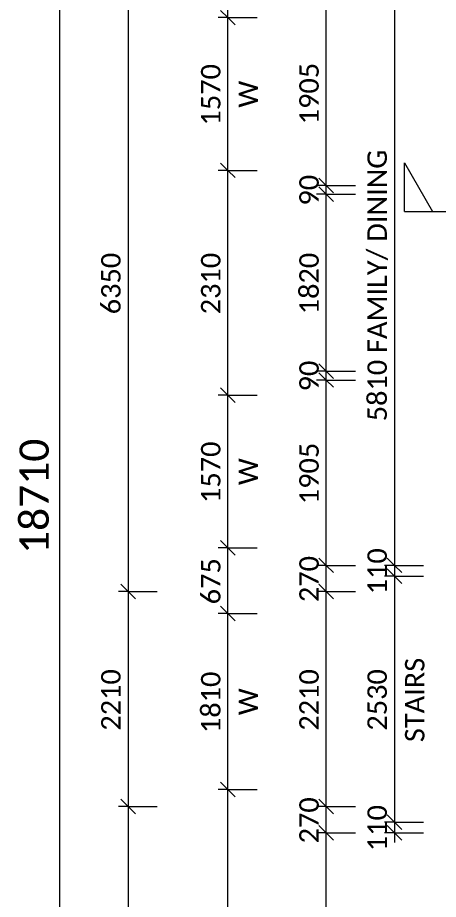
# Model space of a CAD drawing. Header units: millimetres. Extents: x 21880 to 46126, y 2095 to 35083.
# Drawn here: x 21880 to 26203, y 14786 to 23849 of the extents above; entities that cross this region are included whole.
import ezdxf

# ---------------------------------------------------------------- set-up
doc = ezdxf.new("R2010")
doc.units = ezdxf.units.MM
for name, color, linetype, lineweight in [('A-ANNO-DIMS', 211, 'Continuous', 9), ('A-ANNO-DIMS-100', 211, 'Continuous', 9), ('G-ANNO-SYMB', 111, 'Continuous', 9)]:
    doc.layers.add(name, color=color, linetype=linetype, lineweight=lineweight)
doc.styles.add('Calibri_4', font='calibri.ttf', dxfattribs={"height": 300})
doc.styles.add('Calibri_5', font='calibri.ttf', dxfattribs={"height": 200})
doc.dimstyles.new('2_0mm_Calibrii', dxfattribs={"dimscale": 304.8, "dimtxt": 235.469685, "dimasz": 0.492126, "dimexe": 0.328084, "dimexo": 0.0625, "dimgap": 0, "dimtad": 1, "dimdec": 0, "dimzin": 0, "dimdsep": 46, "dimtxsty": 'Calibri_5', "dimblk1": 'OBLIQUE', "dimblk2": 'OBLIQUE', "dimsah": 1, "dimcen": 0.09, "dimdle": 0.328084, "dimazin": 0, "dimtfac": 1, "dimtdec": 4, "dimtix": 1, "dimtmove": 0, "dimatfit": 3, "dimfxl": 0.984252, "dimfxlon": 1, "dimtvp": 1, "dimtolj": 1, "dimtzin": 0, "dimarcsym": 2})
doc.dimstyles.new('3_0mm_CALIBRI', dxfattribs={"dimscale": 304.8, "dimtxt": 353.204527, "dimasz": 0.492126, "dimexe": 0.492126, "dimexo": 0.0625, "dimgap": 0, "dimtad": 1, "dimdec": 0, "dimzin": 0, "dimdsep": 46, "dimtxsty": 'Calibri_4', "dimblk1": 'OBLIQUE', "dimblk2": 'OBLIQUE', "dimsah": 1, "dimcen": 0.09, "dimdle": 0.328084, "dimazin": 0, "dimtfac": 1, "dimtdec": 4, "dimtix": 1, "dimtmove": 0, "dimatfit": 3, "dimfxl": 1.968504, "dimfxlon": 1, "dimtvp": 1, "dimtolj": 1, "dimtzin": 0, "dimarcsym": 2})

# ---------------------------------------------------------------- blocks, each defined once
blk = doc.blocks.new('DIMBLOCK2-1_ LOWER GROUND FLOOR')
at = {"layer": 'A-ANNO-DIMS-100'}
for p, q in [((22315.6, 28299.5), (22240.6, 28374.5)), ((22315.6, 9489.5), (22315.6, 28399.5)), ((22315.6, 28299.5), (22165.6, 28299.5)), ((22315.6, 28299.5), (22390.6, 28224.5)), ((22315.6, 28299.5), (22915.6, 28299.5)), ((22315.6, 9589.5), (22240.6, 9664.5)), ((22315.6, 9589.5), (22165.6, 9589.5)), ((22315.6, 9589.5), (22390.6, 9514.5)), ((22315.6, 9589.5), (22915.6, 9589.5))]:
    blk.add_line(p, q, dxfattribs=at)
at = {"layer": 'A-ANNO-DIMS-100', "color": 0, "insert": (21899.8, 18336.5), "char_height": 300, "width": 1459.14, "attachment_point": 1, "rotation": 90, "line_spacing_factor": 1.158048, "style": 'Calibri_4'}
blk.add_mtext('18710', dxfattribs=at)
blk = doc.blocks.new('_Oblique')
at = {"color": 0, "linetype": 'ByBlock', "lineweight": -2}
blk.add_line((-0.5, -0.5), (0.5, 0.5), dxfattribs=at)
blk = doc.blocks.new('DIMBLOCK8-1_ LOWER GROUND FLOOR')
at = {"layer": 'A-ANNO-DIMS-100'}
for p, q in [((23015.6, 24299.5), (22915.6, 24299.5)), ((23015.6, 24299.5), (22940.6, 24374.5)), ((23015.6, 24299.5), (23015.6, 17949.5)), ((23015.6, 24299.5), (23090.6, 24224.5)), ((23015.6, 24299.5), (23315.6, 24299.5)), ((23015.6, 17949.5), (22915.6, 17949.5)), ((23015.6, 17949.5), (22940.6, 18024.5)), ((23015.6, 17949.5), (23090.6, 17874.5)), ((23015.6, 17949.5), (23315.6, 17949.5))]:
    blk.add_line(p, q, dxfattribs=at)
at = {"layer": 'A-ANNO-DIMS-100', "color": 0, "insert": (22738.4, 20800.2), "char_height": 200, "width": 778.208, "attachment_point": 1, "rotation": 90, "line_spacing_factor": 1.158048, "style": 'Calibri_5'}
blk.add_mtext('6350', dxfattribs=at)
blk = doc.blocks.new('DIMBLOCK9-1_ LOWER GROUND FLOOR')
at = {"layer": 'A-ANNO-DIMS-100'}
for p, q in [((23015.6, 17949.5), (22915.6, 17949.5)), ((23015.6, 17949.5), (22940.6, 18024.5)), ((23015.6, 17949.5), (23015.6, 15739.5)), ((23015.6, 17949.5), (23090.6, 17874.5)), ((23015.6, 17949.5), (23315.6, 17949.5)), ((23015.6, 15739.5), (22940.6, 15814.5)), ((23015.6, 15739.5), (22915.6, 15739.5)), ((23015.6, 15739.5), (23090.6, 15664.5)), ((23015.6, 15739.5), (23315.6, 15739.5))]:
    blk.add_line(p, q, dxfattribs=at)
at = {"layer": 'A-ANNO-DIMS-100', "color": 0, "insert": (22738.4, 16520.2), "char_height": 200, "width": 778.208, "attachment_point": 1, "rotation": 90, "line_spacing_factor": 1.158048, "style": 'Calibri_5'}
blk.add_mtext('2210', dxfattribs=at)
blk = doc.blocks.new('DIMBLOCK10-1_ LOWER GROUND FLOOR')
at = {"layer": 'A-ANNO-DIMS-100'}
for p, q in [((23015.6, 15739.5), (22940.6, 15814.5)), ((23015.6, 15739.5), (22915.6, 15739.5)), ((23015.6, 15739.5), (23015.6, 9489.5)), ((23015.6, 15739.5), (23090.6, 15664.5)), ((23015.6, 15739.5), (23315.6, 15739.5)), ((23015.6, 9589.5), (22940.6, 9664.5)), ((23015.6, 9589.5), (22915.6, 9589.5)), ((23015.6, 9589.5), (23090.6, 9514.5)), ((23015.6, 9589.5), (23315.6, 9589.5))]:
    blk.add_line(p, q, dxfattribs=at)
at = {"layer": 'A-ANNO-DIMS-100', "color": 0, "insert": (22738.4, 12340.2), "char_height": 200, "width": 778.208, "attachment_point": 1, "rotation": 90, "line_spacing_factor": 1.158048, "style": 'Calibri_5'}
blk.add_mtext('6150', dxfattribs=at)
blk = doc.blocks.new('DIMBLOCK84-1_ LOWER GROUND FLOOR')
at = {"layer": 'A-ANNO-DIMS-100'}
for p, q in [((24041.3, 15914.5), (23966.3, 15989.5)), ((24041.3, 15914.5), (23941.3, 15914.5)), ((24041.3, 9624.5), (24041.3, 15914.5)), ((24041.3, 15914.5), (24116.3, 15839.5)), ((24041.3, 15914.5), (24341.3, 15914.5)), ((24041.3, 9724.5), (23966.3, 9799.5)), ((24041.3, 9724.5), (23941.3, 9724.5)), ((24041.3, 9724.5), (24116.3, 9649.5)), ((24041.3, 9724.5), (24341.3, 9724.5))]:
    blk.add_line(p, q, dxfattribs=at)
at = {"layer": 'A-ANNO-DIMS-100', "color": 0, "insert": (23764.1, 12495.2), "char_height": 200, "width": 778.208, "attachment_point": 1, "rotation": 90, "line_spacing_factor": 1.158048, "style": 'Calibri_5'}
blk.add_mtext('6190', dxfattribs=at)
blk = doc.blocks.new('DIMBLOCK85-1_ LOWER GROUND FLOOR')
at = {"layer": 'A-ANNO-DIMS-100'}
for p, q in [((24041.3, 17724.5), (23966.3, 17799.5)), ((24041.3, 17724.5), (23941.3, 17724.5)), ((24041.3, 15914.5), (24041.3, 17724.5)), ((24041.3, 17724.5), (24116.3, 17649.5)), ((24041.3, 17724.5), (24341.3, 17724.5)), ((24041.3, 15914.5), (23966.3, 15989.5)), ((24041.3, 15914.5), (23941.3, 15914.5)), ((24041.3, 15914.5), (24116.3, 15839.5)), ((24041.3, 15914.5), (24341.3, 15914.5))]:
    blk.add_line(p, q, dxfattribs=at)
at = {"layer": 'A-ANNO-DIMS-100', "color": 0, "char_height": 200, "attachment_point": 1, "rotation": 90, "line_spacing_factor": 1.158048, "style": 'Calibri_5'}
for s, insert, width in [('1810', (23764.1, 16495.2), 778.208), ('W', (24150.1, 16678.6), 338.15)]:
    blk.add_mtext(s, dxfattribs=dict(at, insert=insert, width=width))
blk = doc.blocks.new('DIMBLOCK86-1_ LOWER GROUND FLOOR')
at = {"layer": 'A-ANNO-DIMS-100'}
for p, q in [((24041.3, 18399.5), (23941.3, 18399.5)), ((24041.3, 18399.5), (23966.3, 18474.5)), ((24041.3, 17724.5), (24041.3, 18399.5)), ((24041.3, 18399.5), (24116.3, 18324.5)), ((24041.3, 18399.5), (24341.3, 18399.5)), ((24041.3, 17724.5), (23966.3, 17799.5)), ((24041.3, 17724.5), (23941.3, 17724.5)), ((24041.3, 17724.5), (24116.3, 17649.5)), ((24041.3, 17724.5), (24341.3, 17724.5))]:
    blk.add_line(p, q, dxfattribs=at)
at = {"layer": 'A-ANNO-DIMS-100', "color": 0, "insert": (23764.1, 17818.8), "char_height": 200, "width": 583.656, "attachment_point": 1, "rotation": 90, "line_spacing_factor": 1.158048, "style": 'Calibri_5'}
blk.add_mtext('675', dxfattribs=at)
blk = doc.blocks.new('DIMBLOCK87-1_ LOWER GROUND FLOOR')
at = {"layer": 'A-ANNO-DIMS-100'}
for p, q in [((24041.3, 19969.5), (23966.3, 20044.5)), ((24041.3, 19969.5), (23941.3, 19969.5)), ((24041.3, 18399.5), (24041.3, 19969.5)), ((24041.3, 19969.5), (24116.3, 19894.5)), ((24041.3, 19969.5), (24341.3, 19969.5)), ((24041.3, 18399.5), (23941.3, 18399.5)), ((24041.3, 18399.5), (23966.3, 18474.5)), ((24041.3, 18399.5), (24116.3, 18324.5)), ((24041.3, 18399.5), (24341.3, 18399.5))]:
    blk.add_line(p, q, dxfattribs=at)
at = {"layer": 'A-ANNO-DIMS-100', "color": 0, "char_height": 200, "attachment_point": 1, "rotation": 90, "line_spacing_factor": 1.158048, "style": 'Calibri_5'}
for s, insert, width in [('1570', (23764.1, 18860.2), 778.208), ('W', (24150.1, 19043.6), 338.15)]:
    blk.add_mtext(s, dxfattribs=dict(at, insert=insert, width=width))
blk = doc.blocks.new('DIMBLOCK88-1_ LOWER GROUND FLOOR')
at = {"layer": 'A-ANNO-DIMS-100'}
for p, q in [((24041.3, 22279.5), (23966.3, 22354.5)), ((24041.3, 22279.5), (23941.3, 22279.5)), ((24041.3, 19969.5), (24041.3, 22279.5)), ((24041.3, 22279.5), (24116.3, 22204.5)), ((24041.3, 22279.5), (24341.3, 22279.5)), ((24041.3, 19969.5), (23966.3, 20044.5)), ((24041.3, 19969.5), (23941.3, 19969.5)), ((24041.3, 19969.5), (24116.3, 19894.5)), ((24041.3, 19969.5), (24341.3, 19969.5))]:
    blk.add_line(p, q, dxfattribs=at)
at = {"layer": 'A-ANNO-DIMS-100', "color": 0, "insert": (23764.1, 20800.2), "char_height": 200, "width": 778.208, "attachment_point": 1, "rotation": 90, "line_spacing_factor": 1.158048, "style": 'Calibri_5'}
blk.add_mtext('2310', dxfattribs=at)
blk = doc.blocks.new('DIMBLOCK89-1_ LOWER GROUND FLOOR')
at = {"layer": 'A-ANNO-DIMS-100'}
for p, q in [((24041.3, 23849.5), (23941.3, 23849.5)), ((24041.3, 23849.5), (23966.3, 23924.5)), ((24041.3, 22279.5), (24041.3, 23849.5)), ((24041.3, 23849.5), (24116.3, 23774.5)), ((24041.3, 23849.5), (24341.3, 23849.5)), ((24041.3, 22279.5), (23966.3, 22354.5)), ((24041.3, 22279.5), (23941.3, 22279.5)), ((24041.3, 22279.5), (24116.3, 22204.5)), ((24041.3, 22279.5), (24341.3, 22279.5))]:
    blk.add_line(p, q, dxfattribs=at)
at = {"layer": 'A-ANNO-DIMS-100', "color": 0, "char_height": 200, "attachment_point": 1, "rotation": 90, "line_spacing_factor": 1.158048, "style": 'Calibri_5'}
for s, insert, width in [('1570', (23764.1, 22740.2), 778.208), ('W', (24150.1, 22923.6), 338.15)]:
    blk.add_mtext(s, dxfattribs=dict(at, insert=insert, width=width))
blk = doc.blocks.new('DIMBLOCK90-1_ LOWER GROUND FLOOR')
at = {"layer": 'A-ANNO-DIMS-100'}
for p, q in [((24041.3, 24499.5), (23966.3, 24574.5)), ((24041.3, 24499.5), (23941.3, 24499.5)), ((24041.3, 23849.5), (24041.3, 24499.5)), ((24041.3, 24499.5), (24116.3, 24424.5)), ((24041.3, 24499.5), (24341.3, 24499.5)), ((24041.3, 23849.5), (23941.3, 23849.5)), ((24041.3, 23849.5), (23966.3, 23924.5)), ((24041.3, 23849.5), (24116.3, 23774.5)), ((24041.3, 23849.5), (24341.3, 23849.5))]:
    blk.add_line(p, q, dxfattribs=at)
at = {"layer": 'A-ANNO-DIMS-100', "color": 0, "insert": (23764.1, 23931.3), "char_height": 200, "width": 583.656, "attachment_point": 1, "rotation": 90, "line_spacing_factor": 1.158048, "style": 'Calibri_5'}
blk.add_mtext('650', dxfattribs=at)
blk = doc.blocks.new('DIMBLOCK93-1_ LOWER GROUND FLOOR')
at = {"layer": 'A-ANNO-DIMS-100'}
for p, q in [((25751.3, 24129.5), (25751.3, 18219.5)), ((25751.3, 24029.5), (25651.3, 24029.5)), ((25751.3, 24029.5), (25676.3, 24104.5)), ((25751.3, 24029.5), (25826.3, 23954.5)), ((25751.3, 24029.5), (26051.3, 24029.5)), ((25751.3, 18219.5), (25651.3, 18219.5)), ((25751.3, 18219.5), (25676.3, 18294.5)), ((25751.3, 18219.5), (25826.3, 18144.5)), ((25751.3, 18219.5), (26051.3, 18219.5))]:
    blk.add_line(p, q, dxfattribs=at)
at = {"layer": 'A-ANNO-DIMS-100', "color": 0, "insert": (25474.1, 19700.1), "char_height": 200, "width": 3418.557, "attachment_point": 1, "rotation": 90, "line_spacing_factor": 1.158048, "style": 'Calibri_5'}
blk.add_mtext('5810 FAMILY/ DINING', dxfattribs=at)
blk = doc.blocks.new('DIMBLOCK94-1_ LOWER GROUND FLOOR')
at = {"layer": 'A-ANNO-DIMS-100'}
for p, q in [((25751.3, 18219.5), (25651.3, 18219.5)), ((25751.3, 18219.5), (25676.3, 18294.5)), ((25751.3, 18219.5), (25751.3, 18109.5)), ((25751.3, 18219.5), (25826.3, 18144.5)), ((25751.3, 18219.5), (26051.3, 18219.5)), ((25751.3, 18109.5), (25676.3, 18184.5)), ((25751.3, 18109.5), (25651.3, 18109.5)), ((25751.3, 18109.5), (25826.3, 18034.5)), ((25751.3, 18109.5), (26051.3, 18109.5))]:
    blk.add_line(p, q, dxfattribs=at)
at = {"layer": 'A-ANNO-DIMS-100', "color": 0, "insert": (25474.1, 17921.3), "char_height": 200, "width": 583.656, "attachment_point": 1, "rotation": 90, "line_spacing_factor": 1.158048, "style": 'Calibri_5'}
blk.add_mtext('110', dxfattribs=at)
blk = doc.blocks.new('DIMBLOCK95-1_ LOWER GROUND FLOOR')
at = {"layer": 'A-ANNO-DIMS-100'}
for p, q in [((25751.3, 18109.5), (25676.3, 18184.5)), ((25751.3, 18109.5), (25651.3, 18109.5)), ((25751.3, 18109.5), (25751.3, 15579.5)), ((25751.3, 18109.5), (25826.3, 18034.5)), ((25751.3, 18109.5), (26051.3, 18109.5)), ((25751.3, 15579.5), (25676.3, 15654.5)), ((25751.3, 15579.5), (25651.3, 15579.5)), ((25751.3, 15579.5), (25826.3, 15504.5)), ((25751.3, 15579.5), (26051.3, 15579.5))]:
    blk.add_line(p, q, dxfattribs=at)
at = {"layer": 'A-ANNO-DIMS-100', "color": 0, "char_height": 200, "attachment_point": 1, "rotation": 90, "line_spacing_factor": 1.158048, "style": 'Calibri_5'}
for s, insert, width in [('STAIRS', (25860.1, 16402.5), 1060.772), ('2530', (25474.1, 16520.2), 778.208)]:
    blk.add_mtext(s, dxfattribs=dict(at, insert=insert, width=width))
blk = doc.blocks.new('DIMBLOCK96-1_ LOWER GROUND FLOOR')
at = {"layer": 'A-ANNO-DIMS-100'}
for p, q in [((25751.3, 15579.5), (25676.3, 15654.5)), ((25751.3, 15579.5), (25651.3, 15579.5)), ((25751.3, 15469.5), (25676.3, 15544.5)), ((25751.3, 15579.5), (25751.3, 15369.5)), ((25751.3, 15579.5), (25826.3, 15504.5)), ((25751.3, 15579.5), (26051.3, 15579.5)), ((25751.3, 15469.5), (25651.3, 15469.5)), ((25751.3, 15469.5), (25826.3, 15394.5)), ((25751.3, 15469.5), (26051.3, 15469.5))]:
    blk.add_line(p, q, dxfattribs=at)
at = {"layer": 'A-ANNO-DIMS-100', "color": 0, "insert": (25474.1, 15281.3), "char_height": 200, "width": 583.656, "attachment_point": 1, "rotation": 90, "line_spacing_factor": 1.158048, "style": 'Calibri_5'}
blk.add_mtext('110', dxfattribs=at)
blk = doc.blocks.new('Section - Atria Section Head - Head-1417895-1_ LOWER GROUND FLOOR')
at = {"layer": 'G-ANNO-SYMB'}
for p, q in [((-12, 5), (-9.113, 0)), ((-12, 0), (-12, 5)), ((-12, 0), (0, 0))]:
    blk.add_line(p, q, dxfattribs=at)
blk = doc.blocks.new('DIMBLOCK103-1_ LOWER GROUND FLOOR')
at = {"layer": 'A-ANNO-DIMS-100'}
for p, q in [((25051.3, 15469.5), (24976.3, 15544.5)), ((25051.3, 15469.5), (24951.3, 15469.5)), ((25051.3, 11619.4), (25051.3, 15469.5)), ((25051.3, 15469.5), (25126.3, 15394.5)), ((25051.3, 15469.5), (25351.3, 15469.5)), ((25051.3, 11619.4), (24976.3, 11694.4)), ((25051.3, 11619.4), (24951.3, 11619.4)), ((25051.3, 11619.4), (25126.3, 11544.4)), ((25051.3, 11619.4), (25351.3, 11619.4))]:
    blk.add_line(p, q, dxfattribs=at)
at = {"layer": 'A-ANNO-DIMS-100', "color": 0, "char_height": 200, "attachment_point": 1, "rotation": 90, "line_spacing_factor": 1.158048, "style": 'Calibri_5'}
for s, insert, width in [('MEDIA ROOM', (25160.1, 12637.3), 2177.13), ('3850', (24774.1, 13220.2), 778.208)]:
    blk.add_mtext(s, dxfattribs=dict(at, insert=insert, width=width))
blk = doc.blocks.new('DIMBLOCK104-1_ LOWER GROUND FLOOR')
at = {"layer": 'A-ANNO-DIMS-100'}
for p, q in [((25051.3, 15739.5), (24976.3, 15814.5)), ((25051.3, 15739.5), (24951.3, 15739.5)), ((25051.3, 15469.5), (25051.3, 15739.5)), ((25051.3, 15739.5), (25126.3, 15664.5)), ((25051.3, 15739.5), (25351.3, 15739.5)), ((25051.3, 15469.5), (24976.3, 15544.5)), ((25051.3, 15469.5), (24951.3, 15469.5)), ((25051.3, 15469.5), (25126.3, 15394.5)), ((25051.3, 15469.5), (25351.3, 15469.5))]:
    blk.add_line(p, q, dxfattribs=at)
at = {"layer": 'A-ANNO-DIMS-100', "color": 0, "insert": (24774.1, 15361.3), "char_height": 200, "width": 583.656, "attachment_point": 1, "rotation": 90, "line_spacing_factor": 1.158048, "style": 'Calibri_5'}
blk.add_mtext('270', dxfattribs=at)
blk = doc.blocks.new('DIMBLOCK105-1_ LOWER GROUND FLOOR')
at = {"layer": 'A-ANNO-DIMS-100'}
for p, q in [((25051.3, 17949.5), (24951.3, 17949.5)), ((25051.3, 17949.5), (24976.3, 18024.5)), ((25051.3, 15739.5), (25051.3, 17949.5)), ((25051.3, 17949.5), (25126.3, 17874.5)), ((25051.3, 17949.5), (25351.3, 17949.5)), ((25051.3, 15739.5), (24976.3, 15814.5)), ((25051.3, 15739.5), (24951.3, 15739.5)), ((25051.3, 15739.5), (25126.3, 15664.5)), ((25051.3, 15739.5), (25351.3, 15739.5))]:
    blk.add_line(p, q, dxfattribs=at)
at = {"layer": 'A-ANNO-DIMS-100', "color": 0, "insert": (24774.1, 16520.2), "char_height": 200, "width": 778.208, "attachment_point": 1, "rotation": 90, "line_spacing_factor": 1.158048, "style": 'Calibri_5'}
blk.add_mtext('2210', dxfattribs=at)
blk = doc.blocks.new('DIMBLOCK106-1_ LOWER GROUND FLOOR')
at = {"layer": 'A-ANNO-DIMS-100'}
for p, q in [((25051.3, 18219.5), (24951.3, 18219.5)), ((25051.3, 18219.5), (24976.3, 18294.5)), ((25051.3, 17949.5), (25051.3, 18219.5)), ((25051.3, 18219.5), (25126.3, 18144.5)), ((25051.3, 18219.5), (25351.3, 18219.5)), ((25051.3, 17949.5), (24951.3, 17949.5)), ((25051.3, 17949.5), (24976.3, 18024.5)), ((25051.3, 17949.5), (25126.3, 17874.5)), ((25051.3, 17949.5), (25351.3, 17949.5))]:
    blk.add_line(p, q, dxfattribs=at)
at = {"layer": 'A-ANNO-DIMS-100', "color": 0, "insert": (24774.1, 17841.3), "char_height": 200, "width": 583.656, "attachment_point": 1, "rotation": 90, "line_spacing_factor": 1.158048, "style": 'Calibri_5'}
blk.add_mtext('270', dxfattribs=at)
blk = doc.blocks.new('DIMBLOCK107-1_ LOWER GROUND FLOOR')
at = {"layer": 'A-ANNO-DIMS-100'}
for p, q in [((25051.3, 20124.5), (24951.3, 20124.5)), ((25051.3, 20124.5), (24976.3, 20199.5)), ((25051.3, 18219.5), (25051.3, 20124.5)), ((25051.3, 20124.5), (25126.3, 20049.5)), ((25051.3, 20124.5), (25351.3, 20124.5)), ((25051.3, 18219.5), (24951.3, 18219.5)), ((25051.3, 18219.5), (24976.3, 18294.5)), ((25051.3, 18219.5), (25126.3, 18144.5)), ((25051.3, 18219.5), (25351.3, 18219.5))]:
    blk.add_line(p, q, dxfattribs=at)
at = {"layer": 'A-ANNO-DIMS-100', "color": 0, "insert": (24774.1, 18847.7), "char_height": 200, "width": 778.208, "attachment_point": 1, "rotation": 90, "line_spacing_factor": 1.158048, "style": 'Calibri_5'}
blk.add_mtext('1905', dxfattribs=at)
blk = doc.blocks.new('DIMBLOCK108-1_ LOWER GROUND FLOOR')
at = {"layer": 'A-ANNO-DIMS-100'}
for p, q in [((25051.3, 20214.5), (24951.3, 20214.5)), ((25051.3, 20214.5), (24976.3, 20289.5)), ((25051.3, 20124.5), (25051.3, 20214.5)), ((25051.3, 20214.5), (25126.3, 20139.5)), ((25051.3, 20214.5), (25351.3, 20214.5)), ((25051.3, 20124.5), (24951.3, 20124.5)), ((25051.3, 20124.5), (24976.3, 20199.5)), ((25051.3, 20124.5), (25126.3, 20049.5)), ((25051.3, 20124.5), (25351.3, 20124.5))]:
    blk.add_line(p, q, dxfattribs=at)
at = {"layer": 'A-ANNO-DIMS-100', "color": 0, "insert": (24774.1, 20007.3), "char_height": 200, "width": 389.104, "attachment_point": 1, "rotation": 90, "line_spacing_factor": 1.158048, "style": 'Calibri_5'}
blk.add_mtext('90', dxfattribs=at)
blk = doc.blocks.new('DIMBLOCK109-1_ LOWER GROUND FLOOR')
at = {"layer": 'A-ANNO-DIMS-100'}
for p, q in [((25051.3, 22034.5), (24951.3, 22034.5)), ((25051.3, 22034.5), (24976.3, 22109.5)), ((25051.3, 20214.5), (25051.3, 22034.5)), ((25051.3, 22034.5), (25126.3, 21959.5)), ((25051.3, 22034.5), (25351.3, 22034.5)), ((25051.3, 20214.5), (24951.3, 20214.5)), ((25051.3, 20214.5), (24976.3, 20289.5)), ((25051.3, 20214.5), (25126.3, 20139.5)), ((25051.3, 20214.5), (25351.3, 20214.5))]:
    blk.add_line(p, q, dxfattribs=at)
at = {"layer": 'A-ANNO-DIMS-100', "color": 0, "insert": (24774.1, 20800.2), "char_height": 200, "width": 778.208, "attachment_point": 1, "rotation": 90, "line_spacing_factor": 1.158048, "style": 'Calibri_5'}
blk.add_mtext('1820', dxfattribs=at)
blk = doc.blocks.new('DIMBLOCK110-1_ LOWER GROUND FLOOR')
at = {"layer": 'A-ANNO-DIMS-100'}
for p, q in [((25051.3, 22124.5), (24951.3, 22124.5)), ((25051.3, 22124.5), (24976.3, 22199.5)), ((25051.3, 22034.5), (25051.3, 22124.5)), ((25051.3, 22124.5), (25126.3, 22049.5)), ((25051.3, 22124.5), (25351.3, 22124.5)), ((25051.3, 22034.5), (24951.3, 22034.5)), ((25051.3, 22034.5), (24976.3, 22109.5)), ((25051.3, 22034.5), (25126.3, 21959.5)), ((25051.3, 22034.5), (25351.3, 22034.5))]:
    blk.add_line(p, q, dxfattribs=at)
at = {"layer": 'A-ANNO-DIMS-100', "color": 0, "insert": (24774.1, 21917.3), "char_height": 200, "width": 389.104, "attachment_point": 1, "rotation": 90, "line_spacing_factor": 1.158048, "style": 'Calibri_5'}
blk.add_mtext('90', dxfattribs=at)
blk = doc.blocks.new('DIMBLOCK111-1_ LOWER GROUND FLOOR')
at = {"layer": 'A-ANNO-DIMS-100'}
for p, q in [((25051.3, 24029.5), (24951.3, 24029.5)), ((25051.3, 24029.5), (24976.3, 24104.5)), ((25051.3, 22124.5), (25051.3, 24029.5)), ((25051.3, 24029.5), (25126.3, 23954.5)), ((25051.3, 24029.5), (25351.3, 24029.5)), ((25051.3, 22124.5), (24951.3, 22124.5)), ((25051.3, 22124.5), (24976.3, 22199.5)), ((25051.3, 22124.5), (25126.3, 22049.5)), ((25051.3, 22124.5), (25351.3, 22124.5))]:
    blk.add_line(p, q, dxfattribs=at)
at = {"layer": 'A-ANNO-DIMS-100', "color": 0, "insert": (24774.1, 22752.7), "char_height": 200, "width": 778.208, "attachment_point": 1, "rotation": 90, "line_spacing_factor": 1.158048, "style": 'Calibri_5'}
blk.add_mtext('1905', dxfattribs=at)

msp = doc.modelspace()

# ---------------------------------------------------------------- block references
at = {"layer": 'G-ANNO-SYMB', "xscale": 99.99999999999993, "yscale": 99.99999999999993, "zscale": 99.99999999999993}
msp.add_blockref('Section - Atria Section Head - Head-1417895-1_ LOWER GROUND FLOOR', (27055.5, 21858.3), dxfattribs=at)

# ---------------------------------------------------------------- dimensions: what is measured, and where the dimension line sits
at = {"layer": 'A-ANNO-DIMS'}
for base, p1, p2, dimstyle, override, picture, middle in [((22315.6, 28299.5), (22915.6, 9589.5), (22915.6, 28299.5), '3_0mm_CALIBRI', {"dimpost": '<>', "dimfxl": 18709.999999}, 'DIMBLOCK2-1_ LOWER GROUND FLOOR', (22161.9, 18944.5)), ((24041.3, 24499.5), (24341.3, 23849.5), (24341.3, 24499.5), '2_0mm_Calibrii', {"dimpost": '<>', "dimfxl": 649.999998}, 'DIMBLOCK90-1_ LOWER GROUND FLOOR', (23938.8, 24174.5)), ((23015.6, 17949.5), (23315.6, 24299.5), (23315.6, 17949.5), '2_0mm_Calibrii', {"dimpost": '<>', "dimfxl": 6349.999998}, 'DIMBLOCK8-1_ LOWER GROUND FLOOR', (22913.1, 21124.5)), ((25751.3, 18219.5), (26051.3, 24029.5), (26051.3, 18219.5), '2_0mm_Calibrii', {"dimpost": '<>FAMILY/ DINING', "dimfxl": 5809.999998}, 'DIMBLOCK93-1_ LOWER GROUND FLOOR', (25616.6, 21124.5)), ((25051.3, 24029.5), (25351.3, 22124.5), (25351.3, 24029.5), '2_0mm_Calibrii', {"dimpost": '<>', "dimfxl": 1904.999998}, 'DIMBLOCK111-1_ LOWER GROUND FLOOR', (24948.8, 23077)), ((24041.3, 22279.5), (24341.3, 19969.5), (24341.3, 22279.5), '2_0mm_Calibrii', {"dimpost": '<>', "dimfxl": 2310}, 'DIMBLOCK88-1_ LOWER GROUND FLOOR', (23938.8, 21124.5)), ((25051.3, 22124.5), (25351.3, 22034.5), (25351.3, 22124.5), '2_0mm_Calibrii', {"dimpost": '<>', "dimfxl": 90}, 'DIMBLOCK110-1_ LOWER GROUND FLOOR', (24948.8, 22079.5)), ((25051.3, 22034.5), (25351.3, 20214.5), (25351.3, 22034.5), '2_0mm_Calibrii', {"dimpost": '<>', "dimfxl": 1820}, 'DIMBLOCK109-1_ LOWER GROUND FLOOR', (24948.8, 21124.5)), ((25051.3, 20214.5), (25351.3, 20124.5), (25351.3, 20214.5), '2_0mm_Calibrii', {"dimpost": '<>', "dimfxl": 90}, 'DIMBLOCK108-1_ LOWER GROUND FLOOR', (24948.8, 20169.5)), ((25051.3, 20124.5), (25351.3, 18219.5), (25351.3, 20124.5), '2_0mm_Calibrii', {"dimpost": '<>', "dimfxl": 1905}, 'DIMBLOCK107-1_ LOWER GROUND FLOOR', (24948.8, 19172)), ((25751.3, 18109.5), (26051.3, 18219.5), (26051.3, 18109.5), '2_0mm_Calibrii', {"dimpost": '<>', "dimfxl": 110}, 'DIMBLOCK94-1_ LOWER GROUND FLOOR', (25648.8, 18164.5)), ((24041.3, 18399.5), (24341.3, 17724.5), (24341.3, 18399.5), '2_0mm_Calibrii', {"dimpost": '<>', "dimfxl": 675}, 'DIMBLOCK86-1_ LOWER GROUND FLOOR', (23938.9, 18062)), ((25051.3, 18219.5), (25351.3, 17949.5), (25351.3, 18219.5), '2_0mm_Calibrii', {"dimpost": '<>', "dimfxl": 270}, 'DIMBLOCK106-1_ LOWER GROUND FLOOR', (24948.8, 18084.5)), ((23015.6, 15739.5), (23315.6, 17949.5), (23315.6, 15739.5), '2_0mm_Calibrii', {"dimpost": '<>', "dimfxl": 2210.000001}, 'DIMBLOCK9-1_ LOWER GROUND FLOOR', (22913.1, 16844.5)), ((25051.3, 17949.5), (25351.3, 15739.5), (25351.3, 17949.5), '2_0mm_Calibrii', {"dimpost": '<>', "dimfxl": 2210.000001}, 'DIMBLOCK105-1_ LOWER GROUND FLOOR', (24948.8, 16844.5)), ((24041.3, 15914.5), (24341.3, 9724.5), (24341.3, 15914.5), '2_0mm_Calibrii', {"dimpost": '<>', "dimfxl": 6190.000001}, 'DIMBLOCK84-1_ LOWER GROUND FLOOR', (23938.8, 12819.5)), ((25051.3, 15739.5), (25351.3, 15469.5), (25351.3, 15739.5), '2_0mm_Calibrii', {"dimpost": '<>', "dimfxl": 270}, 'DIMBLOCK104-1_ LOWER GROUND FLOOR', (24948.8, 15604.5)), ((25751.3, 15469.5), (26051.3, 15579.5), (26051.3, 15469.5), '2_0mm_Calibrii', {"dimpost": '<>', "dimfxl": 110}, 'DIMBLOCK96-1_ LOWER GROUND FLOOR', (25648.8, 15524.5)), ((23015.6, 9589.5), (23315.6, 15739.5), (23315.6, 9589.5), '2_0mm_Calibrii', {"dimpost": '<>', "dimfxl": 6150}, 'DIMBLOCK10-1_ LOWER GROUND FLOOR', (22913.1, 12664.5))]:
    dim = msp.add_linear_dim(base=base, p1=p1, p2=p2, angle=90, dimstyle=dimstyle, override=override, dxfattribs=at)
    dim.commit()
    dim.dimension.update_dxf_attribs({"geometry": picture, "text_midpoint": middle})
for base, p1, p2, text, override, picture, middle in [((24041.3, 23849.5), (24341.3, 22279.5), (24341.3, 23849.5), '<>\\XW', {"dimpost": '<>', "dimfxl": 1570}, 'DIMBLOCK89-1_ LOWER GROUND FLOOR', (24041.3, 23064.5)), ((24041.3, 19969.5), (24341.3, 18399.5), (24341.3, 19969.5), '<>\\XW', {"dimpost": '<>', "dimfxl": 1570}, 'DIMBLOCK87-1_ LOWER GROUND FLOOR', (24041.3, 19184.5)), ((25751.3, 15579.5), (26051.3, 18109.5), (26051.3, 15579.5), '<>\\XSTAIRS', {"dimpost": '<>', "dimfxl": 2530.000001}, 'DIMBLOCK95-1_ LOWER GROUND FLOOR', (25751.3, 16844.5)), ((24041.3, 17724.5), (24341.3, 15914.5), (24341.3, 17724.5), '<>\\XW', {"dimpost": '<>', "dimfxl": 1810}, 'DIMBLOCK85-1_ LOWER GROUND FLOOR', (24041.3, 16819.5)), ((25051.3, 15469.5), (25351.3, 11619.4), (25351.3, 15469.5), '<>\\XMEDIA ROOM', {"dimpost": '<>', "dimfxl": 3850.031561}, 'DIMBLOCK103-1_ LOWER GROUND FLOOR', (25051.3, 13544.4))]:
    dim = msp.add_linear_dim(base=base, p1=p1, p2=p2, angle=90, text=text, dimstyle='2_0mm_Calibrii', override=override, dxfattribs=at)
    dim.commit()
    dim.dimension.update_dxf_attribs({"geometry": picture, "text_midpoint": middle})

doc.saveas('drawing.dxf')
